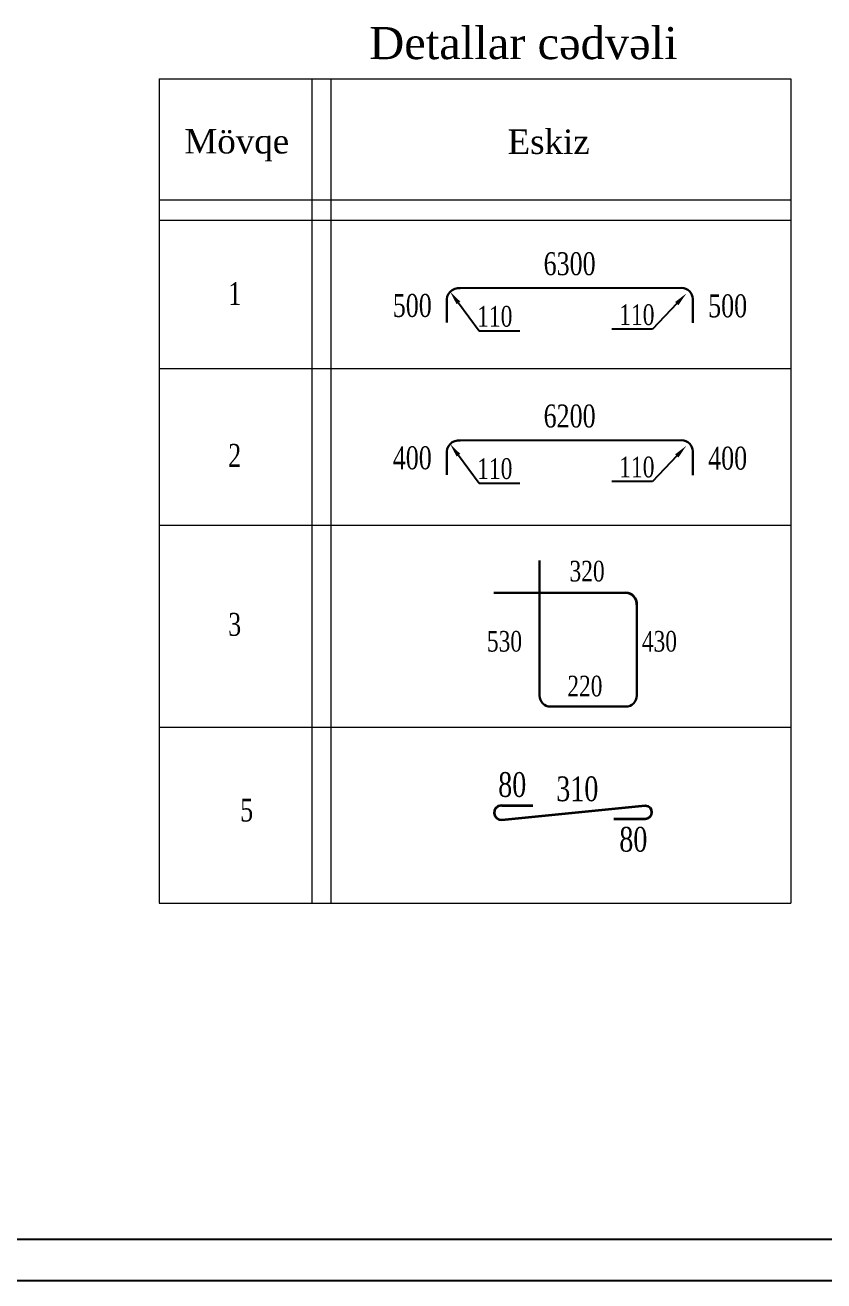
# Model space of a CAD drawing. Header units: millimetres. Extents: x -149347 to 251215, y -2929184 to -2541447.
# Drawn here: x 162555 to 171788, y -2692807 to -2678285 of the extents above; entities that cross this region are included whole.
import ezdxf
from ezdxf import colors
from ezdxf.entities.mleader import LeaderData, LeaderLine
from ezdxf.math import Vec2, Vec3

# ---------------------------------------------------------------- set-up
doc = ezdxf.new("R2010")
doc.units = ezdxf.units.MM
doc.layers.add('030', color=7, linetype='Continuous', lineweight=30)
doc.layers.add('APS_MADEIRA', color=35, linetype='Continuous', lineweight=15)
doc.styles.add('400', font='times.ttf', dxfattribs={"width": 0.75, "height": 300})
doc.styles.add('Arial', font='arial.ttf')
doc.styles.add('Times New  Roman', font='times.ttf')

# ---------------------------------------------------------------- blocks, each defined once
blk = doc.blocks.new('mekteb')
at = {"color": 0, "lineweight": 25, "ltscale": 15}
blk.add_line((101643, -1849366), (139343, -1849366), dxfattribs=at)
at = {"color": 0, "lineweight": 25}
blk.add_line((139843, -1849866), (99643, -1849866), dxfattribs=at)

msp = doc.modelspace()

# ---------------------------------------------------------------- linework, layer by layer
at = {"color": 0, "lineweight": 15}
for p, q in [((164103.89704, -2678905.31083), (171407.8994, -2678905.31083)), ((164103.89704, -2678905.31083), (164103.89704, -2688437.3321)), ((165868.62248, -2678905.31083), (165868.62248, -2688437.3321)), ((166088.37684, -2678905.31083), (166088.37684, -2688437.3321)), ((171407.8994, -2678905.31083), (171407.8994, -2688437.3321)), ((164103.89704, -2680305.95705), (171407.8994, -2680305.95705)), ((164103.89704, -2680538.99206), (171407.8994, -2680538.99206)), ((164103.89704, -2682255.96534), (171407.8994, -2682255.96534)), ((164103.89704, -2684069.43036), (171407.8994, -2684069.43036)), ((164103.89704, -2686404.80588), (171407.8994, -2686404.80588)), ((164103.89704, -2688437.3321), (171407.8994, -2688437.3321))]:
    msp.add_line(p, q, dxfattribs=at)
at = {"color": 0, "lineweight": 30}
for p, q in [((168501.05337, -2684474.90666), (168501.05337, -2686039.14828)), ((168501.05337, -2684474.90666), (168501.05337, -2686039.14828)), ((169498.71805, -2684849.68648), (167974.87349, -2684849.68648)), ((169625.64874, -2684976.61738), (169625.64874, -2686039.14828)), ((169625.64874, -2684976.61738), (169625.64874, -2686039.14828)), ((168628.49337, -2686166.58828), (169498.20853, -2686166.58828)), ((168628.49337, -2686166.58828), (169498.20853, -2686166.58828))]:
    msp.add_line(p, q, dxfattribs=at)
for points in [[(167554.03699, -2681326.81256), (170146.05585, -2681325.07474)], [(167429.73316, -2681447.68008), (167429.73316, -2681723.12561)], [(170272.91002, -2681451.92891), (170272.91002, -2681727.37444)], [(167554.03699, -2683088.25403), (170146.05585, -2683086.51621)], [(167429.73316, -2683209.12155), (167429.73316, -2683484.56708)], [(170272.91002, -2683213.37038), (170272.91002, -2683488.81591)]]:
    msp.add_lwpolyline(points, dxfattribs=at)
at = {"color": 7, "lineweight": 35, "ltscale": 15}
for points in [[(168066.8241, -2687475.46982), (169724.34732, -2687309.04815)], [(168066.8241, -2687309.04815), (168423.19337, -2687309.04815)], [(169724.34732, -2687465.92493), (169361.30947, -2687465.92493)]]:
    msp.add_lwpolyline(points, dxfattribs=at)
at = {"color": 0, "lineweight": 30}
for centre, radius, start, end in [((167569.36208, -2681466.92603), 140.94908, 83.834839334, 187.847993176), ((170146.05585, -2681451.92891), 126.85417, 359.999912171, 90.076828205), ((167569.36208, -2683228.3675), 140.94908, 83.834839334, 187.847993176), ((170146.05585, -2683213.37038), 126.85417, 359.999912171, 90.076828205), ((168628.49337, -2686039.14828), 127.44, 180, 270), ((168628.49337, -2686039.14828), 127.44, 180, 270), ((169498.20874, -2686039.14828), 127.44, 270, 0), ((169498.20874, -2686039.14828), 127.44, 270, 0)]:
    msp.add_arc(centre, radius, start, end, dxfattribs=at)
at = {"color": 7, "lineweight": 35, "ltscale": 15}
msp.add_arc((169498.7182, -2684976.61701), 126.93053, 354.640164643, 90.00007017, dxfattribs=at)
msp.add_arc((169498.7182, -2684976.61701), 126.93053, 354.640164643, 90.00007017, dxfattribs=at)
for points in [[(168066.8241, -2687309.04815), (167932.87251, -2687316.4374), (167962.17826, -2687489.35391), (168066.8241, -2687475.46982)], [(169724.34732, -2687309.04815), (169821.68255, -2687309.89394), (169817.76236, -2687467.76257), (169724.34732, -2687465.92493)]]:
    msp.add_open_spline(points, degree=3, dxfattribs=at)
at = {"layer": '030', "color": 0, "lineweight": 30, "ltscale": 5}
msp.add_lwpolyline([(168500.01028, -2684846.52695), (168501.05337, -2684474.90666)], dxfattribs=at)
msp.add_lwpolyline([(168500.01028, -2684846.52695), (168501.05337, -2684474.90666)], dxfattribs=at)

# ---------------------------------------------------------------- block references
at = {"color": 7, "lineweight": 15, "xscale": 0.9625013197857314, "yscale": 0.9625013197857314, "zscale": 0.9625013197857314}
msp.add_blockref('mekteb', (55856.83516, -912308.31431), dxfattribs=at)

# ---------------------------------------------------------------- texts
at = {"color": 7, "lineweight": 5, "ltscale": 15, "insert": (166532.92589, -2678307.15794), "char_height": 371.2475441, "width": 5714.8003644, "attachment_point": 1, "style": 'Times New  Roman'}
msp.add_mtext('{\\fTimes New Roman|b0|i0|c238|p18;Detallar cədvəli}', dxfattribs=at)
at = {"attachment_point": 1, "style": '400'}
for s, insert, char_height, width in [('\\A1;{\\fTimes New Roman|b0|i0|c238|p18;63}00', (168548.85688, -2680911.54934), 265.2, 233.0139314), ('{\\fTimes New Roman|b0|i0|c238|p18; }1', (164827.96996, -2681256.55931), 265.2, 233.0139314), ('\\A1;50{\\fTimes New Roman|b0|i0|c238|p18;0}', (166805.23565, -2681394.62595), 265.2, 233.0139314), ('\\A1;50{\\fTimes New Roman|b0|i0|c238|p18;0}', (170450.76086, -2681398.82763), 265.2, 233.0139314), ('\\A1;{\\fTimes New Roman|b0|i0|c238|p18;62}00', (168548.85688, -2682672.99081), 265.2, 233.0139314), (' 2', (164827.54782, -2683128.03021), 265.2, 233.0139314), ('\\A1;40{\\fTimes New Roman|b0|i0|c238|p18;0}', (166805.23565, -2683156.06742), 265.2, 233.0139314), ('\\A1;40{\\fTimes New Roman|b0|i0|c238|p18;0}', (170450.76086, -2683160.2691), 265.2, 233.0139314), ('\\A1;3{\\fTimes New Roman|b0|i0|c238|p18;20}', (168848.27439, -2684479.69581), 238.68, 209.7125382), (' 3', (164827.54782, -2685081.90783), 265.2, 233.0139314), ('\\A1;{\\fTimes New Roman|b0|i0|c238|p18;530}', (167893.61324, -2685291.07965), 238.68, 209.7125382), ('\\A1;{\\fTimes New Roman|b0|i0|c238|p18;430}', (169684.6564, -2685291.07965), 238.68, 209.7125382), ('\\A1;2{\\fTimes New Roman|b0|i0|c238|p18;20}', (168823.02629, -2685808.83811), 238.68, 209.7125382), ('\\A1;{\\fTimes New Roman|b0|i0|c238|p18;80}', (168023.73658, -2686924.27724), 286.416, 251.6550459), ('\\A1;{\\fTimes New Roman|b0|i0|c238|p18;310}', (168694.86546, -2686973.20549), 286.416, 251.6550459), (' {\\fTimes New Roman|b0|i0|c238|p18;5}', (164966.22156, -2687229.58874), 265.2, 233.0139314), ('\\A1;{\\fTimes New Roman|b0|i0|c238|p18;80}', (169423.44799, -2687557.44929), 286.416, 251.6550459)]:
    msp.add_mtext(s, dxfattribs=dict(at, insert=insert, char_height=char_height, width=width))
at = {"layer": 'APS_MADEIRA', "color": 7, "lineweight": 9, "ltscale": 25, "char_height": 282.88884, "width": 431.4216895, "attachment_point": 1, "style": 'Arial'}
for s, insert in [('{\\fTimes New Roman|b0|i0|c238|p18;Mövqe}', (164396.73714, -2679486.55439)), ('\\pxt35;{\\fTimes New Roman|b0|i0|c238|p18;Eskiz}', (168132.21461, -2679492.10721))]:
    msp.add_mtext(s, dxfattribs=dict(at, insert=insert))

# ---------------------------------------------------------------- leaders
ml = msp.add_multileader_mtext('Standard')
ml.set_content('{\\C256;110\\fTimes New Roman|b0|i0|c238|p18; }', color=6, style='400')
ml.set_leader_properties()
ml.build(insert=Vec2(0, 0))
ml.multileader.update_dxf_attribs({"text_left_attachment_type": 6, "text_right_attachment_type": 6, "dogleg_length": 1, "arrow_head_size": 160})
ctx = ml.context
ctx.base_point, ctx.char_height, ctx.arrow_head_size, ctx.landing_gap_size, ctx.plane_origin = Vec3(167804.99425, -2681820.39533), 240, 160, 0.08, Vec3(164668.80498, -2683732.84606)
ctx.left_attachment, ctx.right_attachment, ctx.text_align_type = 6, 6, 1
notes = []
notes.append((ctx, [(0, (1, 1, 0), (167804.19425, -2681820.39533), (1, 0), 0.8, [(0, [(167468.24319, -2681368.73432)], 0, [])])]))
ctx.mtext.insert, ctx.mtext.alignment, ctx.mtext.flow_direction = Vec3(167984.10092, -2681532.39533), 2, 5
ml = msp.add_multileader_mtext('Standard')
ml.set_content('{\\C256;110\\fTimes New Roman|b0|i0|c238|p18; }', color=6, style='400')
ml.set_leader_properties()
ml.build(insert=Vec2(0, 0))
ml.multileader.update_dxf_attribs({"text_left_attachment_type": 6, "text_right_attachment_type": 6, "dogleg_length": 1, "arrow_head_size": 160})
ctx = ml.context
ctx.base_point, ctx.char_height, ctx.arrow_head_size, ctx.landing_gap_size, ctx.plane_origin = Vec3(169447.11573, -2681801.80225), 240, 160, 0.08, Vec3(167398.59266, -2683753.15609)
ctx.left_attachment, ctx.right_attachment, ctx.text_align_type = 6, 6, 1
notes.append((ctx, [(1, (1, 1, 0), (169806.12908, -2681801.80225), (-1, 0), 0.8, [(0, [(170198.03087, -2681389.04435)], 0, [])])]))
ctx.mtext.insert, ctx.mtext.alignment, ctx.mtext.flow_direction = Vec3(169626.22241, -2681513.80225), 2, 5
ml = msp.add_multileader_mtext('Standard')
ml.set_content('{\\C256;110\\fTimes New Roman|b0|i0|c238|p18; }', color=6, style='400')
ml.set_leader_properties()
ml.build(insert=Vec2(0, 0))
ml.multileader.update_dxf_attribs({"text_left_attachment_type": 6, "text_right_attachment_type": 6, "dogleg_length": 1, "arrow_head_size": 160})
ctx = ml.context
ctx.base_point, ctx.char_height, ctx.arrow_head_size, ctx.landing_gap_size, ctx.plane_origin = Vec3(167804.99425, -2683581.8368), 240, 160, 0.08, Vec3(164668.80498, -2685494.28753)
ctx.left_attachment, ctx.right_attachment, ctx.text_align_type = 6, 6, 1
notes.append((ctx, [(0, (1, 1, 0), (167804.19425, -2683581.8368), (1, 0), 0.8, [(0, [(167468.24319, -2683130.17579)], 0, [])])]))
ctx.mtext.insert, ctx.mtext.alignment, ctx.mtext.flow_direction = Vec3(167984.10092, -2683293.8368), 2, 5
ml = msp.add_multileader_mtext('Standard')
ml.set_content('{\\C256;110\\fTimes New Roman|b0|i0|c238|p18; }', color=6, style='400')
ml.set_leader_properties()
ml.build(insert=Vec2(0, 0))
ml.multileader.update_dxf_attribs({"text_left_attachment_type": 6, "text_right_attachment_type": 6, "dogleg_length": 1, "arrow_head_size": 160})
ctx = ml.context
ctx.base_point, ctx.char_height, ctx.arrow_head_size, ctx.landing_gap_size, ctx.plane_origin = Vec3(169447.11573, -2683563.24372), 240, 160, 0.08, Vec3(167398.59266, -2685514.59756)
ctx.left_attachment, ctx.right_attachment, ctx.text_align_type = 6, 6, 1
notes.append((ctx, [(1, (1, 1, 0), (169806.12908, -2683563.24372), (-1, 0), 0.8, [(0, [(170198.03087, -2683150.48582)], 0, [])])]))
ctx.mtext.insert, ctx.mtext.alignment, ctx.mtext.flow_direction = Vec3(169626.22241, -2683275.24372), 2, 5
for ctx, leaders in notes:
    for number, flags, end, landing, length, lines in leaders:
        leader = LeaderData()
        leader.index, (leader.has_last_leader_line, leader.has_dogleg_vector, leader.attachment_direction) = number, flags
        leader.last_leader_point, leader.dogleg_vector, leader.dogleg_length = Vec3(end), Vec3(landing), length
        for number, points, colour, breaks in lines:
            line = LeaderLine()
            line.index, line.vertices, line.color, line.breaks = number, Vec3.list(points), colors.encode_raw_color(colour), breaks
            leader.lines.append(line)
        ctx.leaders.append(leader)

doc.saveas('drawing.dxf')
